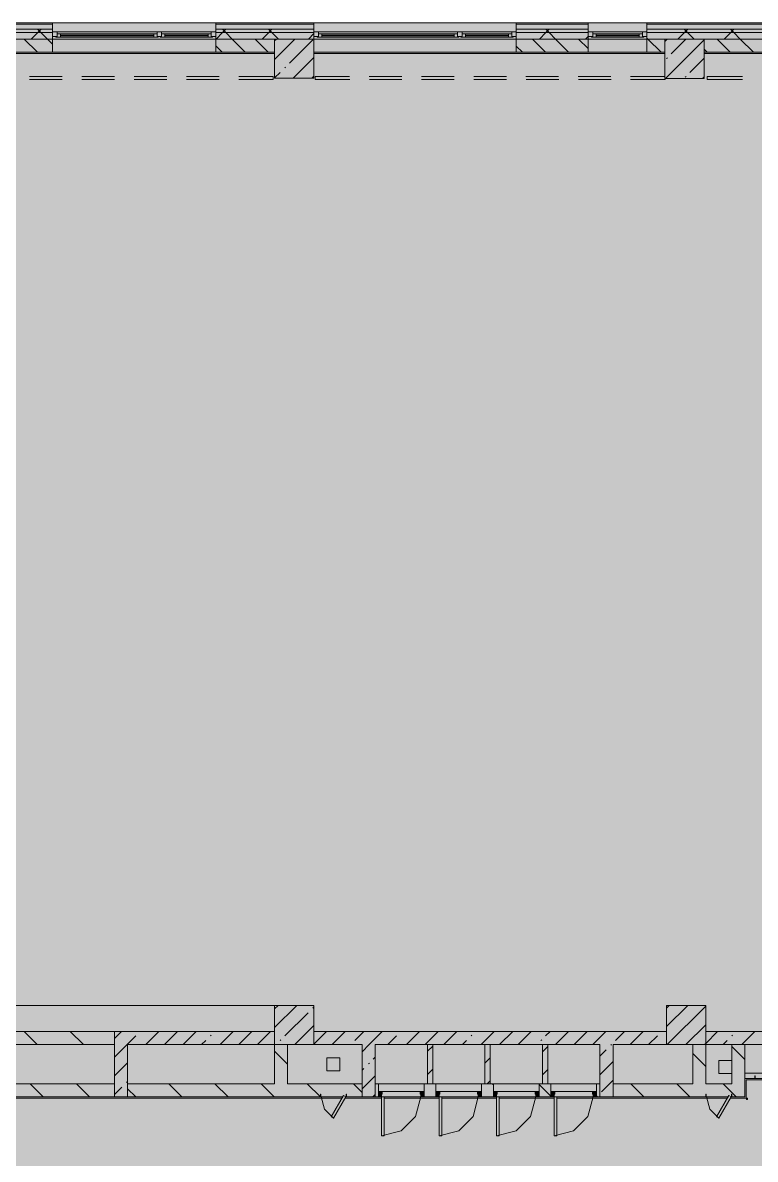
# Model space of a CAD drawing. Header units: millimetres. Extents: x -3817 to 677485, y -22715 to 103890.
# Drawn here: x 24347.3 to 24435.6, y -19525.6 to -19388.5 of the extents above; entities that cross this region are included whole.
import ezdxf

# ---------------------------------------------------------------- set-up
doc = ezdxf.new("R2010")
doc.units = ezdxf.units.MM
doc.layers.add('PDF _Геометрия', color=7, linetype='Continuous', true_color=0x1d1d1d)
doc.layers.add('PDF _Сплошная заливка', color=7, linetype='Continuous', true_color=0xffffff)

msp = doc.modelspace()

# ---------------------------------------------------------------- hatches: boundary and pattern name
at = {"layer": 'PDF _Сплошная заливка', "true_color": 0xd9d9d9, "transparency": 33554559}
for points in [[(24545.77, -19605.85), (24548.4, -19605.85), (24548.4, -19577.98), (24617.06, -19577.98), (24617.06, -19388.54), (24281.17, -19388.54), (24281.17, -19415.78), (24252.82, -19415.78), (24252.82, -19605.85), (24516.41, -19605.85)], [(24377.62, -19395.22), (24382.34, -19395.22), (24382.34, -19390.49), (24377.62, -19390.49), (24377.62, -19392.07)], [(24424.66, -19395.24), (24429.39, -19395.24), (24429.39, -19390.51), (24424.66, -19390.51), (24424.66, -19392.07)], [(24377.62, -19511.75), (24377.62, -19510.18), (24358.33, -19510.18), (24358.33, -19511.75), (24369.6, -19511.75)], [(24358.33, -19518.05), (24359.9, -19518.05), (24359.9, -19511.75), (24358.33, -19511.75), (24358.33, -19516.47)], [(24377.62, -19516.47), (24379.19, -19516.47), (24379.19, -19511.75), (24377.62, -19511.75), (24377.62, -19513.93)], [(24409.9, -19516.47), (24410.53, -19516.47), (24410.53, -19511.75), (24409.9, -19511.75), (24409.9, -19513.93)], [(24429.59, -19516.47), (24429.59, -19511.75), (24428.01, -19511.75), (24428.01, -19516.47), (24428.32, -19516.47)], [(24432.74, -19518.05), (24434.31, -19518.05), (24434.31, -19511.75), (24432.74, -19511.75), (24432.74, -19516.47)], [(24435.67, -19515.84), (24437.41, -19515.84), (24437.5, -19515.69), (24437.85, -19515.84), (24439.03, -19515.84), (24439.03, -19515.21), (24434.31, -19515.21), (24434.31, -19515.84), (24435.49, -19515.84)]]:
    msp.add_hatch(color=254, dxfattribs=at).paths.add_polyline_path(points)
h = msp.add_hatch(color=254, dxfattribs=at)
h.paths.add_polyline_path([(24616.64, -19389.71), (24617.06, -19389.71), (24617.06, -19389.31), (24583.83, -19389.31), (24583.83, -19389.71), (24615.51, -19389.71)], flags=0)
h.paths.add_polyline_path([(24552.34, -19389.71), (24559.42, -19389.71), (24559.42, -19389.31), (24552.34, -19389.31)], flags=0)
h.paths.add_polyline_path([(24499.27, -19389.71), (24508.72, -19389.71), (24508.72, -19389.31), (24499.27, -19389.31)], flags=0)
h.paths.add_polyline_path([(24525.25, -19389.71), (24535.8, -19389.71), (24535.8, -19389.31), (24525.25, -19389.31)], flags=0)
h.paths.add_polyline_path([(24472.37, -19389.71), (24479.58, -19389.71), (24479.58, -19389.31), (24446.12, -19389.31), (24446.12, -19389.71), (24457.69, -19389.71)], flags=0)
h.paths.add_polyline_path([(24370.53, -19389.71), (24382.34, -19389.71), (24382.34, -19389.31), (24370.53, -19389.31)], flags=0)
h.paths.add_polyline_path([(24428.32, -19389.71), (24439.03, -19389.71), (24439.03, -19389.31), (24422.5, -19389.31), (24422.5, -19389.71)], flags=0)
h.paths.add_polyline_path([(24406.75, -19389.71), (24415.41, -19389.71), (24415.41, -19389.31), (24406.75, -19389.31)], flags=0)
h.paths.add_polyline_path([(24282.35, -19389.71), (24302.03, -19389.71), (24302.03, -19389.31), (24282.35, -19389.31)], flags=0)
h.paths.add_polyline_path([(24342.19, -19389.71), (24350.85, -19389.71), (24350.85, -19389.31), (24342.19, -19389.31)], flags=0)
h.paths.add_polyline_path([(24326.44, -19389.71), (24335.1, -19389.71), (24335.1, -19389.31), (24326.44, -19389.31)], flags=0)
h = msp.add_hatch(color=254, dxfattribs=at)
h.paths.add_polyline_path([(24615.51, -19390.49), (24617.06, -19390.49), (24617.06, -19389.71), (24583.83, -19389.71), (24583.83, -19390.49), (24611.84, -19390.49)], flags=0)
h.paths.add_polyline_path([(24559.42, -19390.49), (24559.42, -19389.71), (24552.34, -19389.71), (24552.34, -19390.49)], flags=0)
h.paths.add_polyline_path([(24525.25, -19390.49), (24535.8, -19390.49), (24535.8, -19389.71), (24525.25, -19389.71)], flags=0)
h.paths.add_polyline_path([(24508.72, -19390.49), (24508.72, -19389.71), (24499.27, -19389.71), (24499.27, -19390.49)], flags=0)
h.paths.add_polyline_path([(24422.5, -19390.49), (24439.03, -19390.49), (24439.03, -19389.71), (24422.5, -19389.71)], flags=0)
h.paths.add_polyline_path([(24472.37, -19390.49), (24479.58, -19390.49), (24479.58, -19389.71), (24446.12, -19389.71), (24446.12, -19390.49), (24457.69, -19390.49)], flags=0)
h.paths.add_polyline_path([(24406.75, -19390.49), (24415.41, -19390.49), (24415.41, -19389.71), (24406.75, -19389.71)], flags=0)
h.paths.add_polyline_path([(24370.53, -19390.49), (24382.34, -19390.49), (24382.34, -19389.71), (24370.53, -19389.71)], flags=0)
h.paths.add_polyline_path([(24350.85, -19390.49), (24350.85, -19389.71), (24342.19, -19389.71), (24342.19, -19390.49)], flags=0)
h.paths.add_polyline_path([(24326.44, -19390.49), (24335.1, -19390.49), (24335.1, -19389.71), (24326.44, -19389.71)], flags=0)
h.paths.add_polyline_path([(24296.2, -19390.49), (24302.03, -19390.49), (24302.03, -19389.71), (24283.13, -19389.71), (24283.13, -19390.49), (24287.86, -19390.49)], flags=0)
h = msp.add_hatch(color=254, dxfattribs=at)
h.paths.add_polyline_path([(24586.19, -19392.07), (24586.19, -19390.49), (24583.83, -19390.49), (24583.83, -19392.07)], flags=0)
h.paths.add_polyline_path([(24555.49, -19392.07), (24555.49, -19390.49), (24552.34, -19390.49), (24552.34, -19392.07)], flags=0)
h.paths.add_polyline_path([(24614.15, -19392.07), (24614.15, -19390.49), (24590.13, -19390.49), (24590.13, -19392.07), (24611.84, -19392.07)], flags=0)
h.paths.add_polyline_path([(24530.21, -19392.07), (24530.21, -19390.49), (24525.25, -19390.49), (24525.25, -19392.07)], flags=0)
h.paths.add_polyline_path([(24479.58, -19392.07), (24479.58, -19390.49), (24476.83, -19390.49), (24476.83, -19392.07)], flags=0)
h.paths.add_polyline_path([(24472.1, -19392.07), (24472.1, -19390.49), (24446.12, -19390.49), (24446.12, -19392.07), (24457.69, -19392.07)], flags=0)
h.paths.add_polyline_path([(24535.8, -19392.07), (24535.8, -19390.49), (24534.15, -19390.49), (24534.15, -19392.07)], flags=0)
h.paths.add_polyline_path([(24499.27, -19392.07), (24504.78, -19392.07), (24504.78, -19390.49), (24499.27, -19390.49), (24499.27, -19390.66)], flags=0)
h.paths.add_polyline_path([(24422.5, -19392.07), (24424.66, -19392.07), (24424.66, -19390.51), (24429.39, -19390.51), (24429.39, -19392.07), (24439.03, -19392.07), (24439.03, -19390.49), (24422.5, -19390.49), (24422.5, -19390.66)], flags=0)
h.paths.add_polyline_path([(24406.75, -19392.07), (24415.41, -19392.07), (24415.41, -19390.49), (24406.75, -19390.49), (24406.75, -19390.66)], flags=0)
h.paths.add_polyline_path([(24370.53, -19392.07), (24377.62, -19392.07), (24377.62, -19390.49), (24370.53, -19390.49), (24370.53, -19390.66)], flags=0)
h.paths.add_polyline_path([(24350.85, -19392.07), (24350.85, -19390.49), (24342.19, -19390.49), (24342.19, -19392.07)], flags=0)
h.paths.add_polyline_path([(24326.44, -19392.07), (24330.38, -19392.07), (24330.38, -19390.49), (24326.44, -19390.49), (24326.44, -19390.66)], flags=0)
h.paths.add_polyline_path([(24287.86, -19392.07), (24302.03, -19392.07), (24302.03, -19390.49), (24287.86, -19390.49), (24287.86, -19390.66)], flags=0)
h = msp.add_hatch(color=254, dxfattribs=at)
h.paths.add_polyline_path([(24330.38, -19511.75), (24330.38, -19510.18), (24288.02, -19510.18), (24288.02, -19511.75), (24310.88, -19511.75)], flags=0)
h.paths.add_polyline_path([(24358.33, -19511.75), (24358.33, -19510.18), (24335.1, -19510.18), (24335.1, -19511.75)], flags=0)
h = msp.add_hatch(color=254, dxfattribs=at)
h.paths.add_polyline_path([(24440.61, -19511.75), (24472.1, -19511.75), (24472.1, -19510.18), (24429.59, -19510.18), (24429.59, -19511.75), (24439.28, -19511.75)], flags=0)
h.paths.add_polyline_path([(24410.53, -19511.75), (24424.86, -19511.75), (24424.86, -19510.18), (24382.34, -19510.18), (24382.34, -19511.75), (24409.9, -19511.75)], flags=0)
h = msp.add_hatch(color=254, dxfattribs=at)
h.paths.add_polyline_path([(24432.29, -19518.05), (24432.38, -19517.89), (24432.74, -19518.05), (24432.74, -19516.47), (24418.41, -19516.47), (24418.41, -19518.05), (24431.99, -19518.05)], flags=0)
h.paths.add_polyline_path([(24383.13, -19518.05), (24385.84, -19518.05), (24385.93, -19517.89), (24386.28, -19518.05), (24388.17, -19518.05), (24388.17, -19516.47), (24359.9, -19516.47), (24359.9, -19518.05), (24369.6, -19518.05)], flags=0)
h.paths.add_polyline_path([(24340.24, -19518.05), (24358.33, -19518.05), (24358.33, -19516.47), (24303.61, -19516.47), (24303.61, -19518.05), (24310.88, -19518.05)], flags=0)
h.paths.add_polyline_path([(24416.83, -19518.05), (24416.83, -19516.47), (24416.42, -19516.47), (24416.42, -19518.05)], flags=0)
h.paths.add_polyline_path([(24389.74, -19518.05), (24390.12, -19518.05), (24390.12, -19516.47), (24389.74, -19516.47), (24389.74, -19517.42)], flags=0)
h.paths.add_polyline_path([(24410.91, -19518.05), (24410.91, -19516.47), (24409.49, -19516.47), (24409.49, -19518.05), (24409.97, -19518.05)], flags=0)
h.paths.add_polyline_path([(24395.63, -19518.05), (24397.05, -19518.05), (24397.05, -19516.47), (24395.63, -19516.47), (24395.63, -19517.42)], flags=0)
h.paths.add_polyline_path([(24402.56, -19518.05), (24403.98, -19518.05), (24403.98, -19516.47), (24402.56, -19516.47), (24402.56, -19517.42)], flags=0)

# ---------------------------------------------------------------- linework, layer by layer
at = {"layer": 'PDF _Геометрия', "color": 7, "lineweight": 9}
for points in [[(24685.88, -19388.53), (24583.83, -19388.53), (24559.42, -19388.53), (24552.34, -19388.53), (24535.8, -19388.53), (24525.25, -19388.53), (24508.72, -19388.53), (24499.27, -19388.53), (24479.58, -19388.53), (24446.12, -19388.53), (24439.03, -19388.53), (24422.5, -19388.53), (24415.41, -19388.53), (24406.75, -19388.53), (24382.34, -19388.53), (24370.53, -19388.53), (24350.85, -19388.53), (24342.19, -19388.53)], [(24355.57, -19388.53), (24350.85, -19388.53), (24355.57, -19388.53)], [(24386.67, -19388.53), (24384.31, -19388.53), (24386.67, -19388.53)], [(24404.39, -19388.53), (24401.24, -19388.53), (24404.39, -19388.53)], [(24436.67, -19388.53), (24431.95, -19388.53), (24436.67, -19388.53)]]:
    msp.add_lwpolyline(points, dxfattribs=at)
at = {"layer": 'PDF _Геометрия', "color": 8, "lineweight": 9, "true_color": 0x737373}
for points in [[(24342.19, -19390.49), (24350.85, -19390.49), (24350.85, -19388.54), (24350.85, -19390.49), (24370.53, -19390.49), (24382.34, -19390.49), (24382.34, -19388.54), (24382.34, -19390.49), (24406.75, -19390.49), (24406.75, -19388.54), (24406.75, -19390.49), (24382.34, -19390.49), (24406.75, -19390.49), (24415.41, -19390.49), (24415.41, -19388.54), (24415.41, -19390.49), (24422.5, -19390.49), (24415.41, -19390.49), (24422.5, -19390.49), (24422.5, -19388.54), (24422.5, -19390.49), (24439.03, -19390.49)], [(24350.85, -19388.68), (24342.19, -19388.68)], [(24350.85, -19389.31), (24342.19, -19389.31)], [(24350.85, -19389.71), (24342.19, -19389.71)], [(24348.29, -19390.49), (24349.07, -19389.71), (24349.47, -19389.31)], [(24350.85, -19391.11), (24350.23, -19390.49), (24349.44, -19389.71), (24349.05, -19389.31)], [(24370.53, -19389.63), (24350.85, -19389.63)], [(24351.79, -19390.26), (24351.79, -19389.86)], [(24363.05, -19390.26), (24363.05, -19389.86)], [(24364.39, -19390.26), (24364.39, -19389.86)], [(24369.59, -19390.26), (24369.59, -19389.86)], [(24382.34, -19388.68), (24370.53, -19388.68)], [(24382.34, -19389.31), (24370.53, -19389.31)], [(24382.34, -19389.71), (24370.53, -19389.71)], [(24370.56, -19390.49), (24371.34, -19389.71), (24371.74, -19389.31)], [(24374.08, -19392.07), (24372.5, -19390.49), (24371.72, -19389.71), (24371.32, -19389.31)], [(24376.12, -19390.49), (24376.91, -19389.71), (24377.3, -19389.31)], [(24378.07, -19390.49), (24377.28, -19389.71), (24376.89, -19389.31)], [(24381.69, -19390.49), (24382.34, -19389.84)], [(24406.75, -19389.63), (24382.34, -19389.63)], [(24383.29, -19390.26), (24383.29, -19389.86)], [(24399.27, -19390.26), (24399.27, -19389.86)], [(24400.61, -19390.26), (24400.61, -19389.86)], [(24405.81, -19390.26), (24405.81, -19389.86)], [(24415.41, -19388.68), (24406.75, -19388.68)], [(24415.41, -19389.31), (24406.75, -19389.31)], [(24415.41, -19389.71), (24406.75, -19389.71)], [(24409.53, -19390.49), (24410.32, -19389.71), (24410.71, -19389.31)], [(24413.05, -19392.07), (24411.48, -19390.49), (24410.69, -19389.71), (24410.29, -19389.31)], [(24422.5, -19389.63), (24415.41, -19389.63)], [(24416.36, -19390.26), (24416.36, -19389.86)], [(24421.55, -19390.26), (24421.55, -19389.86)], [(24439.03, -19388.68), (24422.5, -19388.68)], [(24439.03, -19389.31), (24422.5, -19389.31)], [(24439.03, -19389.71), (24422.5, -19389.71)], [(24426.23, -19390.49), (24427.02, -19389.71), (24427.41, -19389.31)], [(24428.2, -19390.51), (24428.18, -19390.49), (24427.39, -19389.71), (24427, -19389.31)], [(24431.8, -19390.49), (24432.59, -19389.71), (24432.98, -19389.31)], [(24435.32, -19392.07), (24433.75, -19390.49), (24432.96, -19389.71), (24432.56, -19389.31)], [(24349.02, -19392.07), (24347.45, -19390.49)], [(24350.85, -19390.18), (24351.4, -19390.18)], [(24363.6, -19390.26), (24351.24, -19390.26)], [(24351.79, -19390.02), (24363.05, -19390.02)], [(24363.05, -19390.1), (24351.79, -19390.1)], [(24363.45, -19390.18), (24364, -19390.18)], [(24370.14, -19390.26), (24363.84, -19390.26)], [(24364.39, -19390.02), (24369.59, -19390.02)], [(24369.59, -19390.1), (24364.39, -19390.1)], [(24369.98, -19390.18), (24370.53, -19390.18)], [(24371.29, -19392.07), (24370.53, -19391.31)], [(24376.86, -19392.07), (24375.29, -19390.49)], [(24377.62, -19392.95), (24380.07, -19390.49)], [(24377.62, -19390.7), (24377.83, -19390.49)], [(24379.41, -19393.41), (24382.21, -19390.6)], [(24382.34, -19390.18), (24382.89, -19390.18)], [(24399.82, -19390.26), (24382.74, -19390.26)], [(24383.29, -19390.02), (24399.27, -19390.02)], [(24399.27, -19390.1), (24383.29, -19390.1)], [(24399.67, -19390.18), (24400.22, -19390.18)], [(24406.36, -19390.26), (24400.06, -19390.26)], [(24400.61, -19390.02), (24405.81, -19390.02)], [(24405.81, -19390.1), (24400.61, -19390.1)], [(24406.2, -19390.18), (24406.75, -19390.18)], [(24410.27, -19392.07), (24408.69, -19390.49)], [(24415.41, -19391.65), (24414.26, -19390.49)], [(24415.1, -19390.49), (24415.41, -19390.18)], [(24415.41, -19390.18), (24415.96, -19390.18)], [(24422.11, -19390.26), (24415.81, -19390.26)], [(24416.36, -19390.02), (24421.55, -19390.02)], [(24421.55, -19390.1), (24416.36, -19390.1)], [(24421.95, -19390.18), (24422.5, -19390.18)], [(24424.19, -19392.07), (24422.61, -19390.49), (24422.5, -19390.38)], [(24439.03, -19392.07), (24429.39, -19392.07), (24429.39, -19390.51), (24424.66, -19390.51), (24424.66, -19392.07), (24422.5, -19392.07), (24422.5, -19390.49), (24439.03, -19390.49)], [(24424.66, -19390.8), (24424.95, -19390.51)], [(24424.72, -19395.24), (24429.39, -19390.57)], [(24425.41, -19390.51), (24425.39, -19390.49)], [(24425.43, -19392.28), (24427.2, -19390.51)], [(24432.54, -19392.07), (24430.96, -19390.49)], [(24339.44, -19392.23), (24335.27, -19392.23), (24377.46, -19392.23), (24377.62, -19392.23), (24335.27, -19392.23), (24335.26, -19392.23), (24335.1, -19392.23), (24335.26, -19392.23), (24335.1, -19392.23)], [(24352.03, -19392.23), (24348.1, -19392.23)], [(24370.53, -19392.07), (24350.85, -19392.07)], [(24358.33, -19392.23), (24354.4, -19392.23)], [(24364.63, -19392.23), (24360.7, -19392.23)], [(24370.93, -19392.23), (24366.99, -19392.23)], [(24377.62, -19392.23), (24377.46, -19392.23), (24373.29, -19392.23)], [(24406.75, -19392.07), (24382.34, -19392.07)], [(24386.93, -19392.23), (24382.51, -19392.23), (24424.66, -19392.23), (24382.34, -19392.23), (24382.5, -19392.23), (24382.34, -19392.23)], [(24393.23, -19392.23), (24389.3, -19392.23)], [(24404.86, -19392.23), (24400.02, -19392.23), (24395.59, -19392.23)], [(24407.48, -19392.07), (24406.75, -19391.34)], [(24411.16, -19392.23), (24407.22, -19392.23)], [(24417.46, -19392.23), (24413.52, -19392.23)], [(24422.5, -19392.07), (24415.41, -19392.07)], [(24424.66, -19392.23), (24419.82, -19392.23)], [(24429.75, -19392.07), (24429.39, -19391.71)], [(24433.92, -19392.23), (24429.75, -19392.23), (24471.95, -19392.23), (24472.1, -19392.23), (24429.39, -19392.23), (24429.74, -19392.23), (24429.39, -19392.23)], [(24378.85, -19393.97), (24378.94, -19393.87)], [(24379.84, -19395.22), (24382.34, -19392.72)], [(24424.87, -19392.84), (24424.96, -19392.75)], [(24427.68, -19394.53), (24429.39, -19392.81)], [(24348.09, -19394.99), (24352.03, -19394.99)], [(24352.03, -19395.38), (24348.09, -19395.38)], [(24354.39, -19394.99), (24358.33, -19394.99)], [(24358.33, -19395.38), (24354.39, -19395.38)], [(24360.69, -19394.99), (24364.63, -19394.99)], [(24364.63, -19395.38), (24360.69, -19395.38)], [(24366.99, -19394.99), (24370.93, -19394.99)], [(24370.93, -19395.38), (24366.99, -19395.38)], [(24373.29, -19394.99), (24377.45, -19394.99), (24377.45, -19395.38), (24373.29, -19395.38)], [(24377.62, -19395.19), (24378.29, -19394.53)], [(24382.09, -19395.22), (24382.34, -19394.96)], [(24386.67, -19395.38), (24382.5, -19395.38), (24382.5, -19394.99), (24386.65, -19394.99)], [(24389.02, -19394.99), (24392.95, -19394.99)], [(24392.97, -19395.38), (24389.04, -19395.38)], [(24395.32, -19394.99), (24399.25, -19394.99)], [(24399.27, -19395.38), (24395.34, -19395.38)], [(24401.61, -19394.99), (24405.55, -19394.99)], [(24405.57, -19395.38), (24401.63, -19395.38)], [(24407.91, -19394.99), (24411.85, -19394.99)], [(24411.87, -19395.38), (24407.93, -19395.38)], [(24414.21, -19394.99), (24418.15, -19394.99)], [(24418.17, -19395.38), (24414.23, -19395.38)], [(24420.51, -19394.99), (24424.66, -19394.99)], [(24424.7, -19395.24), (24424.7, -19395.38), (24420.53, -19395.38)], [(24427.11, -19395.09), (24427.21, -19395)], [(24429.21, -19395.24), (24429.39, -19395.06)], [(24434, -19395.38), (24429.75, -19395.38), (24429.75, -19394.99), (24434, -19394.99)], [(24377.62, -19509.69), (24380.28, -19507.03)], [(24377.62, -19507.44), (24378.04, -19507.03)], [(24382.21, -19507.34), (24382.31, -19507.25)], [(24424.86, -19507.35), (24425.18, -19507.03)], [(24424.87, -19509.58), (24427.43, -19507.03)], [(24424.95, -19511.75), (24429.59, -19507.11)], [(24378.85, -19510.71), (24381.65, -19507.9)], [(24377.62, -19510.02), (24377.62, -19516.47), (24359.9, -19516.47), (24359.9, -19511.75), (24377.62, -19511.75), (24377.62, -19510.18), (24358.33, -19510.18), (24358.33, -19511.75), (24358.33, -19516.47), (24303.61, -19516.47), (24303.61, -19518.05), (24358.33, -19518.05), (24359.9, -19518.05), (24383.13, -19518.05), (24385.84, -19518.05)], [(24349, -19511.75), (24347.43, -19510.18)], [(24354.57, -19511.75), (24352.99, -19510.18)], [(24358.33, -19511.02), (24359.17, -19510.18)], [(24362.09, -19511.75), (24363.66, -19510.18)], [(24364.33, -19511.75), (24365.91, -19510.18)], [(24366.58, -19511.75), (24368.15, -19510.18)], [(24371.07, -19511.75), (24372.64, -19510.18)], [(24373.31, -19511.75), (24374.89, -19510.18)], [(24375.56, -19511.75), (24377.13, -19510.18)], [(24420.53, -19510.18), (24424.86, -19510.18), (24382.34, -19510.18), (24382.34, -19511.75), (24388.17, -19511.75), (24388.17, -19516.47), (24386.28, -19516.47), (24383.13, -19516.47), (24379.19, -19516.47), (24379.19, -19511.75)], [(24380.05, -19511.75), (24382.34, -19509.45)], [(24382.29, -19511.75), (24382.34, -19511.7), (24383.87, -19510.18)], [(24382.34, -19510.18), (24386.67, -19510.18)], [(24384.54, -19511.75), (24386.11, -19510.18)], [(24387.27, -19511.27), (24388.36, -19510.18)], [(24388.17, -19512.61), (24389.03, -19511.75), (24390.6, -19510.18)], [(24389.04, -19510.18), (24392.97, -19510.18)], [(24393.52, -19511.75), (24395.09, -19510.18)], [(24395.34, -19510.18), (24399.27, -19510.18)], [(24395.76, -19511.75), (24397.34, -19510.18)], [(24398.01, -19511.75), (24399.58, -19510.18)], [(24401.63, -19510.18), (24405.57, -19510.18)], [(24402.5, -19511.75), (24404.07, -19510.18)], [(24404.74, -19511.75), (24406.32, -19510.18)], [(24406.99, -19511.75), (24408.56, -19510.18)], [(24407.93, -19510.18), (24411.87, -19510.18)], [(24410.28, -19510.71), (24410.81, -19510.18)], [(24411.48, -19511.75), (24413.05, -19510.18)], [(24413.72, -19511.75), (24415.3, -19510.18)], [(24414.23, -19510.18), (24418.17, -19510.18)], [(24415.97, -19511.75), (24417.54, -19510.18)], [(24418.7, -19511.27), (24419.79, -19510.18)], [(24420.46, -19511.75), (24422.03, -19510.18)], [(24427.19, -19511.75), (24429.59, -19509.36)], [(24429.44, -19511.75), (24429.59, -19511.6), (24431.01, -19510.18)], [(24458.72, -19511.75), (24472.1, -19511.75), (24472.1, -19510.18), (24429.59, -19510.18), (24433.92, -19510.18)], [(24433.93, -19511.75), (24435.5, -19510.18)], [(24358.33, -19513.26), (24359.84, -19511.75), (24360.89, -19510.71)], [(24368.82, -19511.75), (24369.31, -19511.27)], [(24369.87, -19510.71), (24369.96, -19510.61)], [(24378.29, -19511.27), (24378.38, -19511.17)], [(24386.78, -19511.75), (24386.8, -19511.74)], [(24389.74, -19518.05), (24389.74, -19516.47), (24389.74, -19511.75), (24396.04, -19511.75)], [(24391.27, -19511.75), (24392.32, -19510.71)], [(24396.04, -19512.55), (24396.67, -19511.92)], [(24396.67, -19511.75), (24402.97, -19511.75)], [(24400.25, -19511.75), (24400.74, -19511.27)], [(24401.3, -19510.71), (24401.39, -19510.61)], [(24403.6, -19511.75), (24409.9, -19511.75)], [(24410.53, -19511.75), (24409.9, -19511.75), (24409.9, -19516.47), (24409.49, -19516.47), (24409.49, -19518.05), (24410.91, -19518.05), (24410.91, -19516.47), (24410.53, -19516.47), (24410.53, -19511.75), (24416.83, -19511.75), (24416.83, -19516.47), (24416.42, -19516.47), (24416.42, -19518.05), (24416.83, -19518.05), (24418.41, -19518.05), (24429.59, -19518.05), (24432.29, -19518.05)], [(24409.72, -19511.27), (24409.81, -19511.17)], [(24418.13, -19511.83), (24418.21, -19511.75), (24418.23, -19511.74)], [(24434.31, -19511.75), (24432.74, -19511.75), (24432.74, -19516.47), (24429.59, -19516.47), (24429.59, -19511.75), (24428.01, -19511.75), (24428.01, -19516.47), (24418.41, -19516.47), (24418.41, -19511.75), (24428.01, -19511.75)], [(24422.7, -19511.75), (24423.75, -19510.71)], [(24429.59, -19511.75), (24432.74, -19511.75)], [(24431.68, -19511.75), (24432.17, -19511.27)], [(24432.73, -19510.71), (24432.82, -19510.61)], [(24379.19, -19514.1), (24377.62, -19512.53)], [(24389.51, -19513.51), (24389.74, -19513.28)], [(24409.9, -19512.61), (24410.53, -19511.98)], [(24416.83, -19513.13), (24417.57, -19512.39)], [(24429.59, -19514.39), (24428.01, -19512.81)], [(24434.31, -19513.55), (24432.74, -19511.97)], [(24358.33, -19515.51), (24359.9, -19513.94)], [(24388.17, -19514.85), (24388.39, -19514.63)], [(24388.95, -19514.07), (24389.04, -19513.98)], [(24402.97, -19513.98), (24403.6, -19513.35)], [(24416.83, -19515.38), (24418.41, -19513.8)], [(24388.17, -19517.1), (24389.74, -19515.52)], [(24396.04, -19515.34), (24396.67, -19514.71)], [(24409.9, -19515.4), (24410.53, -19514.77)], [(24432.74, -19518.05), (24434.31, -19518.05), (24434.31, -19515.84)], [(24434.31, -19515.21), (24434.31, -19515.84), (24435.49, -19515.84), (24437.41, -19515.84)], [(24349.73, -19518.05), (24348.16, -19516.47)], [(24355.3, -19518.05), (24353.73, -19516.47)], [(24358.33, -19518.05), (24358.33, -19516.47)], [(24358.33, -19517.75), (24359.2, -19516.88)], [(24359.76, -19516.32), (24359.86, -19516.23)], [(24359.9, -19518.05), (24359.9, -19516.47)], [(24360.87, -19518.05), (24359.9, -19517.08)], [(24366.44, -19518.05), (24364.86, -19516.47)], [(24372, -19518.05), (24370.43, -19516.47)], [(24377.57, -19518.05), (24376, -19516.47)], [(24383.14, -19518.05), (24381.56, -19516.47)], [(24386.28, -19518.05), (24388.17, -19518.05), (24389.74, -19518.05), (24390.12, -19518.05), (24390.12, -19516.47), (24395.63, -19516.47), (24395.63, -19517.42)], [(24388.17, -19517.51), (24387.13, -19516.47)], [(24388.17, -19518.05), (24388.17, -19516.47)], [(24390.12, -19517.42), (24390.12, -19516.47), (24389.74, -19516.47)], [(24396.04, -19516.47), (24396.67, -19516.47)], [(24397.05, -19517.42), (24397.05, -19516.47), (24402.56, -19516.47), (24402.56, -19517.42)], [(24402.97, -19516.47), (24403.6, -19516.47)], [(24403.25, -19516.47), (24403.6, -19516.13)], [(24403.98, -19516.62), (24403.83, -19516.47)], [(24403.98, -19517.42), (24403.98, -19516.47), (24409.49, -19516.47), (24409.49, -19517.42)], [(24410.91, -19517.98), (24409.49, -19516.56)], [(24409.9, -19516.47), (24410.53, -19516.47)], [(24410.91, -19517.42), (24410.91, -19516.47), (24416.42, -19516.47), (24416.42, -19517.42)], [(24416.83, -19518.05), (24416.83, -19516.47)], [(24417.01, -19517.44), (24418.41, -19516.05)], [(24418.41, -19518.05), (24418.41, -19516.47)], [(24422.11, -19518.05), (24420.54, -19516.47)], [(24427.68, -19518.05), (24426.1, -19516.47)], [(24433.25, -19518.05), (24432.74, -19517.54), (24431.67, -19516.47)], [(24389.46, -19518.05), (24389.74, -19517.77)], [(24395.63, -19518.05), (24390.83, -19518.05)], [(24402.56, -19518.05), (24397.76, -19518.05)], [(24409.49, -19518.05), (24404.69, -19518.05)], [(24416.42, -19518.05), (24411.62, -19518.05)], [(24416.54, -19518.05), (24416.42, -19517.93)]]:
    msp.add_lwpolyline(points, dxfattribs=at)
for points in [[(24370.53, -19390.49), (24370.53, -19388.54), (24370.53, -19390.49), (24350.85, -19390.49)], [(24351.4, -19389.63), (24351.4, -19390.18), (24350.85, -19390.18), (24350.85, -19389.63)], [(24351.24, -19390.26), (24363.6, -19390.26), (24363.6, -19390.18), (24363.45, -19390.18), (24363.45, -19389.86), (24351.4, -19389.86), (24351.4, -19390.18), (24351.24, -19390.18)], [(24364, -19389.63), (24364, -19390.18), (24363.45, -19390.18), (24363.45, -19389.63)], [(24363.84, -19390.26), (24370.14, -19390.26), (24370.14, -19390.18), (24369.98, -19390.18), (24369.98, -19389.86), (24364, -19389.86), (24364, -19390.18), (24363.84, -19390.18)], [(24370.53, -19389.63), (24370.53, -19390.18), (24369.98, -19390.18), (24369.98, -19389.63)], [(24382.89, -19389.63), (24382.89, -19390.18), (24382.34, -19390.18), (24382.34, -19389.63)], [(24382.74, -19390.26), (24399.82, -19390.26), (24399.82, -19390.18), (24399.67, -19390.18), (24399.67, -19389.86), (24382.89, -19389.86), (24382.89, -19390.18), (24382.74, -19390.18)], [(24400.22, -19389.63), (24400.22, -19390.18), (24399.67, -19390.18), (24399.67, -19389.63)], [(24400.06, -19390.26), (24406.36, -19390.26), (24406.36, -19390.18), (24406.2, -19390.18), (24406.2, -19389.86), (24400.22, -19389.86), (24400.22, -19390.18), (24400.06, -19390.18)], [(24406.75, -19389.63), (24406.75, -19390.18), (24406.2, -19390.18), (24406.2, -19389.63)], [(24415.96, -19389.63), (24415.96, -19390.18), (24415.41, -19390.18), (24415.41, -19389.63)], [(24415.81, -19390.26), (24422.11, -19390.26), (24422.11, -19390.18), (24421.95, -19390.18), (24421.95, -19389.86), (24415.96, -19389.86), (24415.96, -19390.18), (24415.81, -19390.18)], [(24422.5, -19389.63), (24422.5, -19390.18), (24421.95, -19390.18), (24421.95, -19389.63)], [(24350.85, -19390.49), (24342.19, -19390.49), (24342.19, -19392.07), (24350.85, -19392.07)], [(24377.62, -19390.49), (24370.53, -19390.49), (24370.53, -19392.07), (24377.62, -19392.07)], [(24382.34, -19395.22), (24382.34, -19390.49), (24377.62, -19390.49), (24377.62, -19392.07), (24377.62, -19395.22)], [(24415.41, -19390.49), (24406.75, -19390.49), (24406.75, -19392.07), (24415.41, -19392.07)], [(24429.39, -19395.24), (24429.39, -19392.07), (24429.39, -19390.51), (24424.66, -19390.51), (24424.66, -19392.07), (24424.66, -19395.24)], [(24382.34, -19507.03), (24377.62, -19507.03), (24377.62, -19511.75), (24382.34, -19511.75)], [(24429.59, -19507.03), (24424.86, -19507.03), (24424.86, -19511.75), (24429.59, -19511.75)], [(24335.1, -19511.75), (24358.33, -19511.75), (24358.33, -19510.18), (24335.1, -19510.18)], [(24396.04, -19511.75), (24396.04, -19516.47), (24395.63, -19516.47), (24395.63, -19518.05), (24397.05, -19518.05), (24397.05, -19516.47), (24396.67, -19516.47), (24396.67, -19511.75)], [(24402.97, -19511.75), (24402.97, -19516.47), (24402.56, -19516.47), (24402.56, -19518.05), (24403.98, -19518.05), (24403.98, -19516.47), (24403.6, -19516.47), (24403.6, -19511.75)], [(24439.03, -19511.75), (24439.03, -19515.21), (24437.85, -19515.21), (24435.49, -19515.21), (24434.31, -19515.21), (24434.31, -19511.75)], [(24432.74, -19513.66), (24432.74, -19515.24)], [(24434.48, -19518.22), (24434.48, -19518.37), (24434.63, -19518.37), (24434.63, -19518.22), (24434.48, -19518.22), (24434.63, -19518.22), (24434.63, -19518.37), (24434.48, -19518.37)]]:
    msp.add_lwpolyline(points, close=True, dxfattribs=at)
at = {"layer": 'PDF _Геометрия', "color": 7, "lineweight": 9}
for points in [[(24361.87, -19388.53), (24357.94, -19388.53)], [(24368.17, -19388.53), (24364.24, -19388.53)], [(24375.26, -19388.53), (24370.53, -19388.53)], [(24391.4, -19388.53), (24389.04, -19388.53)], [(24410.69, -19388.53), (24406.75, -19388.53)], [(24416.99, -19388.53), (24413.05, -19388.53)], [(24422.5, -19388.53), (24419.35, -19388.53)]]:
    msp.add_lwpolyline(points, close=True, dxfattribs=at)
at = {"layer": 'PDF _Геометрия', "color": 9, "lineweight": 9, "true_color": 0xb7b7b7}
for points in [[(24429.59, -19510.18), (24472.1, -19510.18), (24472.1, -19507.03), (24472.1, -19472.38), (24472.1, -19467.66), (24472.1, -19425.14), (24472.1, -19420.41), (24472.1, -19395.22), (24472.1, -19510.18)], [(24335.1, -19507.03), (24377.62, -19507.03)], [(24382.34, -19510.18), (24424.86, -19510.18)], [(24385.49, -19513.33), (24383.92, -19513.33), (24383.92, -19514.9), (24385.49, -19514.9)], [(24383.92, -19513.33), (24385.49, -19513.33), (24385.49, -19514.9), (24383.92, -19514.9)], [(24432.74, -19513.66), (24431.16, -19513.66), (24431.16, -19515.24), (24432.74, -19515.24)], [(24431.16, -19513.66), (24432.74, -19513.66), (24432.74, -19515.24), (24431.16, -19515.24)], [(24432.57, -19518.21), (24434.47, -19518.21), (24434.47, -19516), (24437.32, -19516), (24434.47, -19516), (24434.47, -19518.21)], [(24435.53, -19515.53), (24435.49, -19515.53), (24435.49, -19515.84), (24435.53, -19515.84)], [(24256.21, -19523.4), (24285.02, -19523.4), (24285.02, -19518.21), (24385.75, -19518.21), (24285.02, -19518.21), (24285.02, -19523.4)], [(24383.17, -19517.73), (24383.13, -19517.73), (24383.13, -19518.05), (24383.17, -19518.05)], [(24384.71, -19520.64), (24386.2, -19518.05), (24385.93, -19517.89), (24384.43, -19520.48)], [(24386.11, -19518.21), (24390.51, -19518.21)], [(24386.24, -19517.73), (24386.24, -19518.05), (24386.28, -19518.05), (24386.28, -19517.73)], [(24390.32, -19517.42), (24390.12, -19517.42), (24390.12, -19518.05), (24390.32, -19518.05)], [(24390.51, -19518.05), (24390.51, -19517.73), (24390.59, -19517.73), (24390.59, -19517.42), (24390.32, -19517.42), (24390.32, -19518.05)], [(24390.51, -19522.77), (24390.83, -19522.77), (24390.83, -19518.05), (24390.51, -19518.05)], [(24390.83, -19518.21), (24397.44, -19518.21)], [(24395.24, -19518.05), (24395.44, -19518.05), (24395.44, -19517.42), (24395.16, -19517.42), (24395.16, -19517.73), (24395.24, -19517.73)], [(24395.44, -19517.42), (24395.44, -19518.05), (24395.63, -19518.05), (24395.63, -19517.42)], [(24397.25, -19517.42), (24397.05, -19517.42), (24397.05, -19518.05), (24397.25, -19518.05)], [(24397.44, -19518.05), (24397.44, -19517.73), (24397.52, -19517.73), (24397.52, -19517.42), (24397.25, -19517.42), (24397.25, -19518.05)], [(24397.44, -19522.77), (24397.76, -19522.77), (24397.76, -19518.05), (24397.44, -19518.05)], [(24397.76, -19518.21), (24404.37, -19518.21)], [(24402.17, -19518.05), (24402.36, -19518.05), (24402.36, -19517.42), (24402.09, -19517.42), (24402.09, -19517.73), (24402.17, -19517.73)], [(24402.36, -19517.42), (24402.36, -19518.05), (24402.56, -19518.05), (24402.56, -19517.42)], [(24404.18, -19517.42), (24403.98, -19517.42), (24403.98, -19518.05), (24404.18, -19518.05)], [(24404.37, -19518.05), (24404.37, -19517.73), (24404.45, -19517.73), (24404.45, -19517.42), (24404.18, -19517.42), (24404.18, -19518.05)], [(24404.37, -19522.77), (24404.69, -19522.77), (24404.69, -19518.05), (24404.37, -19518.05)], [(24404.69, -19518.21), (24411.3, -19518.21)], [(24409.1, -19518.05), (24409.29, -19518.05), (24409.29, -19517.42), (24409.02, -19517.42), (24409.02, -19517.73), (24409.1, -19517.73)], [(24409.29, -19517.42), (24409.29, -19518.05), (24409.49, -19518.05), (24409.49, -19517.42)], [(24411.1, -19517.42), (24410.91, -19517.42), (24410.91, -19518.05), (24411.1, -19518.05)], [(24411.3, -19518.05), (24411.3, -19517.73), (24411.38, -19517.73), (24411.38, -19517.42), (24411.1, -19517.42), (24411.1, -19518.05)], [(24411.3, -19522.77), (24411.62, -19522.77), (24411.62, -19518.05), (24411.3, -19518.05)], [(24411.62, -19518.21), (24432.2, -19518.21)], [(24416.03, -19518.05), (24416.22, -19518.05), (24416.22, -19517.42), (24415.95, -19517.42), (24415.95, -19517.73), (24416.03, -19517.73)], [(24416.22, -19517.42), (24416.22, -19518.05), (24416.42, -19518.05), (24416.42, -19517.42)], [(24429.63, -19517.73), (24429.59, -19517.73), (24429.59, -19518.05), (24429.63, -19518.05)], [(24431.16, -19520.64), (24432.66, -19518.05), (24432.38, -19517.89), (24430.89, -19520.48)], [(24432.7, -19517.73), (24432.7, -19518.05), (24432.74, -19518.05), (24432.74, -19517.73)]]:
    msp.add_lwpolyline(points, close=True, dxfattribs=at)
for points in [[(24383.21, -19518.05), (24383.61, -19519.55), (24384.71, -19520.64)], [(24390.44, -19517.42), (24395.32, -19517.42), (24390.44, -19517.42)], [(24395.24, -19518.05), (24394.61, -19520.41), (24392.88, -19522.14), (24390.51, -19522.77)], [(24390.51, -19518.05), (24395.32, -19518.05), (24390.83, -19518.05)], [(24397.37, -19517.42), (24402.25, -19517.42), (24397.37, -19517.42)], [(24402.17, -19518.05), (24401.54, -19520.41), (24399.81, -19522.14), (24397.44, -19522.77)], [(24397.44, -19518.05), (24402.25, -19518.05), (24397.76, -19518.05)], [(24404.29, -19517.42), (24409.18, -19517.42), (24404.29, -19517.42)], [(24409.1, -19518.05), (24408.46, -19520.41), (24406.73, -19522.14), (24404.37, -19522.77)], [(24404.37, -19518.05), (24409.18, -19518.05), (24404.69, -19518.05)], [(24411.22, -19517.42), (24416.1, -19517.42), (24411.22, -19517.42)], [(24416.03, -19518.05), (24415.39, -19520.41), (24413.66, -19522.14), (24411.3, -19522.77)], [(24411.3, -19518.05), (24416.1, -19518.05), (24411.62, -19518.05)], [(24429.66, -19518.05), (24430.07, -19519.55), (24431.16, -19520.64)]]:
    msp.add_lwpolyline(points, dxfattribs=at)
at = {"layer": 'PDF _Сплошная заливка', "color": 254, "lineweight": 35, "true_color": 0xd9d9d9, "transparency": 33554559}
for points in [[(24382.34, -19511.75), (24382.34, -19507.03), (24377.62, -19511.75), (24377.62, -19507.03)], [(24424.86, -19511.75), (24429.59, -19511.75), (24424.86, -19507.03), (24429.59, -19507.03)], [(24389.74, -19518.05), (24389.74, -19511.75), (24388.17, -19518.05), (24388.17, -19511.75)], [(24396.67, -19516.47), (24396.67, -19511.75), (24396.04, -19516.47), (24396.04, -19511.75)], [(24403.6, -19516.47), (24403.6, -19511.75), (24402.97, -19516.47), (24402.97, -19511.75)], [(24418.41, -19518.05), (24418.41, -19511.75), (24416.83, -19518.05), (24416.83, -19511.75)]]:
    msp.add_solid(points, dxfattribs=at)
at = {"layer": 'PDF _Сплошная заливка', "color": 254, "lineweight": 35, "true_color": 0xcdcdcd, "transparency": 33554559}
for points in [[(24384.71, -19520.64), (24386.2, -19518.05), (24384.43, -19520.48), (24385.93, -19517.89)], [(24390.51, -19518.05), (24390.59, -19517.42), (24390.32, -19518.05), (24390.32, -19517.42)], [(24390.83, -19522.77), (24390.83, -19518.05), (24390.51, -19522.77), (24390.51, -19518.05)], [(24395.44, -19518.05), (24395.44, -19517.42), (24395.24, -19518.05), (24395.16, -19517.42)], [(24397.44, -19518.05), (24397.52, -19517.42), (24397.25, -19518.05), (24397.25, -19517.42)], [(24397.76, -19522.77), (24397.76, -19518.05), (24397.44, -19522.77), (24397.44, -19518.05)], [(24402.36, -19518.05), (24402.36, -19517.42), (24402.17, -19518.05), (24402.09, -19517.42)], [(24404.37, -19518.05), (24404.45, -19517.42), (24404.18, -19518.05), (24404.18, -19517.42)], [(24404.69, -19522.77), (24404.69, -19518.05), (24404.37, -19522.77), (24404.37, -19518.05)], [(24409.29, -19518.05), (24409.29, -19517.42), (24409.1, -19518.05), (24409.02, -19517.42)], [(24411.3, -19518.05), (24411.38, -19517.42), (24411.1, -19518.05), (24411.1, -19517.42)], [(24411.62, -19522.77), (24411.62, -19518.05), (24411.3, -19522.77), (24411.3, -19518.05)], [(24416.22, -19518.05), (24416.22, -19517.42), (24416.03, -19518.05), (24415.95, -19517.42)], [(24431.16, -19520.64), (24432.66, -19518.05), (24430.89, -19520.48), (24432.38, -19517.89)]]:
    msp.add_solid(points, dxfattribs=at)
at = {"layer": 'PDF _Сплошная заливка', "color": 254, "lineweight": 35, "true_color": 0xd7d7d7, "transparency": 33554559}
for points in [[(24390.12, -19518.05), (24390.32, -19518.05), (24390.12, -19517.42), (24390.32, -19517.42)], [(24395.44, -19518.05), (24395.63, -19518.05), (24395.44, -19517.42), (24395.63, -19517.42)], [(24397.05, -19518.05), (24397.25, -19518.05), (24397.05, -19517.42), (24397.25, -19517.42)], [(24402.36, -19518.05), (24402.56, -19518.05), (24402.36, -19517.42), (24402.56, -19517.42)], [(24403.98, -19518.05), (24404.18, -19518.05), (24403.98, -19517.42), (24404.18, -19517.42)], [(24409.29, -19518.05), (24409.49, -19518.05), (24409.29, -19517.42), (24409.49, -19517.42)], [(24410.91, -19518.05), (24411.1, -19518.05), (24410.91, -19517.42), (24411.1, -19517.42)], [(24416.22, -19518.05), (24416.42, -19518.05), (24416.22, -19517.42), (24416.42, -19517.42)]]:
    msp.add_solid(points, dxfattribs=at)

doc.saveas('drawing.dxf')
